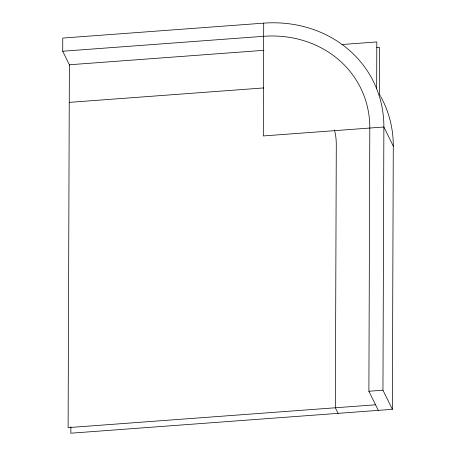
<?xml version="1.0" encoding="UTF-8"?>
<svg xmlns="http://www.w3.org/2000/svg" width="456" height="456" viewBox="0 0 456 456"><rect width="100%" height="100%" fill="white"/><g stroke="black" fill="none" stroke-linecap="round" stroke-linejoin="round"><path stroke-width="0.68" d="M69.614 65.248L62.717 51.226L62.763 38.065L263.705 23.142A122.841 110.688 -26.2 0 1 383.878 126.996L393.283 146.114L392.359 409.323L70.851 433.2L70.874 426.799M263.705 23.142L263.311 135.945L383.878 126.996L382.954 390.205L392.359 409.323M378.292 410.371L368.887 391.248L369.81 128.039A108.511 97.772 -26.2 0 0 263.659 36.303L62.717 51.226M376.662 88.891L376.827 41.935L342.034 44.523M379.403 94.472L379.569 47.515L376.73 47.726M263.933 50.32L69.38 64.769L68.104 427.625L375.55 404.791M69.249 102.372L263.802 87.922M368.887 391.248L382.954 390.205M338.107 413.353L335.359 407.778L336.289 144.563A67.562 60.876 -26.2 0 0 334.425 129.909M380.663 96.484A122.841 110.688 -26.2 0 1 393.283 146.114M379.631 94.671A122.841 110.688 -26.2 0 1 380.321 95.874"/></g></svg>
